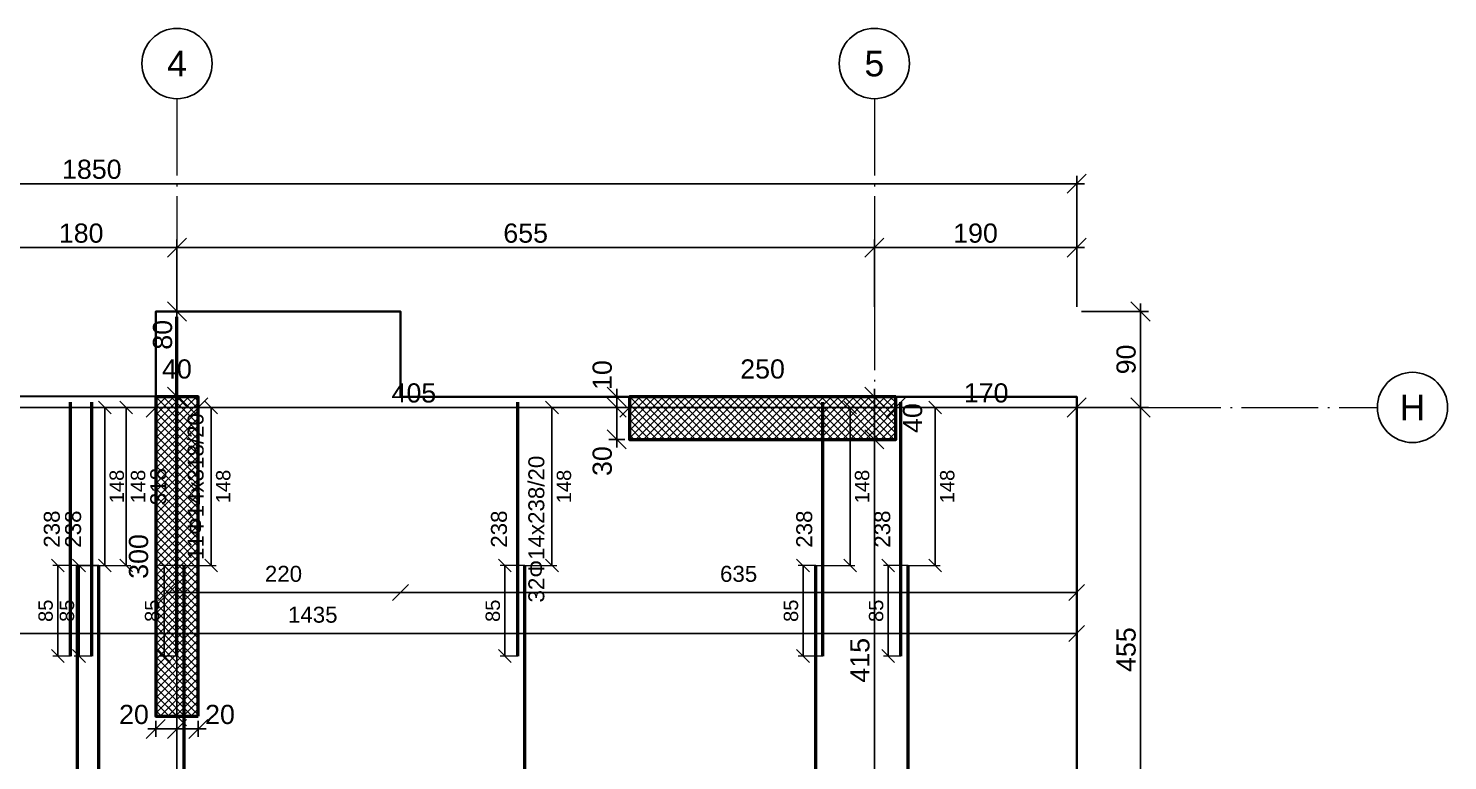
# Model space of a CAD drawing. Header units: millimetres. Extents: x -404 to 6018, y -5139 to 7890.
# Drawn here: x 4685 to 6018, y -2072 to -1384 of the extents above; entities that cross this region are included whole.
import ezdxf
from ezdxf.enums import TextEntityAlignment as Align

# ---------------------------------------------------------------- set-up
doc = ezdxf.new("R2010")
doc.units = ezdxf.units.MM
doc.linetypes.add('ZWCAD_ISO04W100', pattern=[30.5, 24, -3, 0.5, -3])
for name, color, linetype, lineweight in [('AXIS LINES', 255, 'ZWCAD_ISO04W100', 13), ('SLAB', 3, 'Continuous', 35), ('WALL', 10, 'Continuous', 53)]:
    doc.layers.add(name, color=color, linetype=linetype, lineweight=lineweight)
for name, color, linetype in [('FW_AXIS', 7, 'Continuous'), ('FW_DIM', 7, 'Continuous'), ('FW_WALL_HATCH', 8, 'Continuous'), ('REB_TOP_MESH_Y', 5, 'Continuous'), ('REB_TOP_MESH_Y_AXDIM', 5, 'Continuous'), ('REB_TOP_MESH_Y_LAP', 5, 'Continuous'), ('REB_TOP_MESH_Y_RANGE', 5, 'Continuous'), ('REB_TOP_MESH_Y_TEXT', 5, 'Continuous')]:
    doc.layers.add(name, color=color, linetype=linetype)
doc.styles.add('REBAR_TXT', font='arial.ttf')
doc.styles.get("Standard").update_dxf_attribs({"font": 'arial.ttf'})
doc.dimstyles.new('FW_DIM', dxfattribs={"dimtxt": 18, "dimasz": 9, "dimexe": 7.5, "dimexo": 4.5, "dimgap": 4.5, "dimtad": 1, "dimdec": 0, "dimtxsty": 'Standard', "dimtsz": 9, "dimcen": 2.5, "dimdle": 7.5, "dimclrd": 256, "dimclre": 256, "dimclrt": 7, "dimazin": 3, "dimtfac": 1, "dimtmove": 2, "dimatfit": 3})
doc.dimstyles.new('REBAR LAP', dxfattribs={"dimtxt": 13.5, "dimasz": 2.5, "dimexe": 4.5, "dimexo": 0, "dimgap": 4.5, "dimtad": 1, "dimdec": 0, "dimtxsty": 'Standard', "dimtsz": 6, "dimcen": 2.5, "dimclrd": 6, "dimclre": 6, "dimclrt": 7, "dimazin": 3, "dimtfac": 1, "dimtmove": 2, "dimatfit": 3, "dimlwd": 25, "dimlwe": 18})
doc.dimstyles.new('REBAR M-200', dxfattribs={"dimtxt": 15, "dimasz": 15, "dimexe": 25, "dimexo": 12.5, "dimgap": 10, "dimtad": 1, "dimdec": 0, "dimtxsty": 'Standard', "dimblk": 'NONE', "dimcen": 50, "dimse1": 1, "dimse2": 1, "dimclrd": 6, "dimclre": 6, "dimclrt": 7, "dimazin": 3, "dimtfac": 1, "dimtmove": 2, "dimatfit": 3, "dimldrblk": 'NONE', "dimlwd": 53})
doc.dimstyles.new('REBAR RANGE', dxfattribs={"dimtxt": 15, "dimasz": 2.5, "dimexe": 0, "dimexo": 0, "dimgap": 10, "dimtad": 1, "dimdec": 0, "dimtxsty": 'Standard', "dimtsz": 7.5, "dimcen": 2.5, "dimse1": 1, "dimse2": 1, "dimclrd": 6, "dimclre": 6, "dimclrt": 7, "dimazin": 3, "dimtfac": 1, "dimtmove": 2, "dimatfit": 3, "dimlwd": 25})

# ---------------------------------------------------------------- blocks, each defined once
blk = doc.blocks.new('*D1512')
at = {"color": 6, "lineweight": 53}
blk.add_line((5151.7, -2421.6), (5151.7, -1888.6), dxfattribs=at)
at = {"layer": 'Defpoints'}
for p in [(5151.7, -1888.6), (5151.7, -2421.6), (5151.7, -2421.6)]:
    blk.add_point(p, dxfattribs=at)
at = {"layer": 'REB_TOP_MESH_Y', "color": 7, "insert": (5134.2, -2155.1), "char_height": 15, "attachment_point": 5, "rotation": 90}
blk.add_mtext('533', dxfattribs=at)
blk = doc.blocks.new('_NONE')
blk = doc.blocks.new('*D1513')
at = {"color": 6, "lineweight": 53}
blk.add_line((5145, -1973.6), (5145, -1735.1), dxfattribs=at)
at = {"layer": 'Defpoints'}
for p in [(5145, -1735.1), (5145, -1973.6), (5145, -1973.6)]:
    blk.add_point(p, dxfattribs=at)
at = {"layer": 'REB_TOP_MESH_Y', "color": 7, "insert": (5127.5, -1854.4), "char_height": 15, "attachment_point": 5, "rotation": 90}
blk.add_mtext('238', dxfattribs=at)
blk = doc.blocks.new('_Oblique')
at = {"color": 0, "linetype": 'ByBlock', "lineweight": -2}
blk.add_line((-0.5, -0.5), (0.5, 0.5), dxfattribs=at)
blk = doc.blocks.new('*D1524')
at = {"color": 6, "lineweight": 18}
for p, q in [((5151.7, -1888.6), (5128.5, -1888.6)), ((5145, -1973.6), (5128.5, -1973.6))]:
    blk.add_line(p, q, dxfattribs=at)
at = {"color": 6, "lineweight": 25}
blk.add_line((5133, -1973.6), (5133, -1888.6), dxfattribs=at)
at = {"layer": 'Defpoints'}
for p in [(5151.7, -1888.6), (5133, -1973.6), (5145, -1973.6)]:
    blk.add_point(p, dxfattribs=at)
at = {"layer": 'REB_TOP_MESH_Y_LAP', "color": 6, "xscale": 12, "yscale": 12, "rotation": 90}
for p in [(5133, -1888.6), (5133, -1973.6)]:
    blk.add_blockref('_OBLIQUE', p, dxfattribs=at)
at = {"layer": 'REB_TOP_MESH_Y_LAP', "color": 7, "insert": (5121.7, -1931.1), "char_height": 13.5, "attachment_point": 5, "rotation": 90}
blk.add_mtext('85', dxfattribs=at)
blk = doc.blocks.new('*D1525')
at = {"color": 6, "lineweight": 18}
for p, q in [((5151.7, -1740.1), (5181.7, -1740.1)), ((5151.7, -1888.6), (5181.7, -1888.6))]:
    blk.add_line(p, q, dxfattribs=at)
at = {"color": 6, "lineweight": 25}
blk.add_line((5177.2, -1740.1), (5177.2, -1888.6), dxfattribs=at)
at = {"layer": 'Defpoints'}
for p in [(5151.7, -1740.1), (5177.2, -1740.1), (5151.7, -1888.6)]:
    blk.add_point(p, dxfattribs=at)
at = {"layer": 'REB_TOP_MESH_Y_AXDIM', "color": 6, "xscale": 12, "yscale": 12, "rotation": 90}
for p in [(5177.2, -1740.1), (5177.2, -1888.6)]:
    blk.add_blockref('_OBLIQUE', p, dxfattribs=at)
at = {"layer": 'REB_TOP_MESH_Y_AXDIM', "color": 7, "insert": (5188.5, -1814.4), "char_height": 13.5, "attachment_point": 5, "rotation": 90}
blk.add_mtext('148', dxfattribs=at)
blk = doc.blocks.new('*D1538')
at = {"color": 6, "lineweight": 53}
blk.add_line((4831.7, -2421.6), (4831.7, -1888.6), dxfattribs=at)
at = {"layer": 'Defpoints'}
for p in [(4831.7, -1888.6), (4831.7, -2421.6), (4831.7, -2421.6)]:
    blk.add_point(p, dxfattribs=at)
at = {"layer": 'REB_TOP_MESH_Y', "color": 7, "insert": (4814.2, -2155.1), "char_height": 15, "attachment_point": 5, "rotation": 90}
blk.add_mtext('533', dxfattribs=at)
blk = doc.blocks.new('*D1539')
at = {"color": 6, "lineweight": 53}
blk.add_line((4825, -1973.6), (4825, -1655.1), dxfattribs=at)
at = {"layer": 'Defpoints'}
for p in [(4825, -1655.1), (4825, -1973.6), (4825, -1973.6)]:
    blk.add_point(p, dxfattribs=at)
at = {"layer": 'REB_TOP_MESH_Y', "color": 7, "insert": (4807.5, -1814.4), "char_height": 15, "attachment_point": 5, "rotation": 90}
blk.add_mtext('318', dxfattribs=at)
blk = doc.blocks.new('*D1550')
at = {"color": 6, "lineweight": 18}
for p, q in [((4831.7, -1888.6), (4808.5, -1888.6)), ((4825, -1973.6), (4808.5, -1973.6))]:
    blk.add_line(p, q, dxfattribs=at)
at = {"color": 6, "lineweight": 25}
blk.add_line((4813, -1973.6), (4813, -1888.6), dxfattribs=at)
at = {"layer": 'Defpoints'}
for p in [(4831.7, -1888.6), (4813, -1973.6), (4825, -1973.6)]:
    blk.add_point(p, dxfattribs=at)
at = {"layer": 'REB_TOP_MESH_Y_LAP', "color": 6, "xscale": 12, "yscale": 12, "rotation": 90}
for p in [(4813, -1888.6), (4813, -1973.6)]:
    blk.add_blockref('_OBLIQUE', p, dxfattribs=at)
at = {"layer": 'REB_TOP_MESH_Y_LAP', "color": 7, "insert": (4801.7, -1931.1), "char_height": 13.5, "attachment_point": 5, "rotation": 90}
blk.add_mtext('85', dxfattribs=at)
blk = doc.blocks.new('*D1551')
at = {"color": 6, "lineweight": 18}
for p, q in [((4831.7, -1740.1), (4861.7, -1740.1)), ((4831.7, -1888.6), (4861.7, -1888.6))]:
    blk.add_line(p, q, dxfattribs=at)
at = {"color": 6, "lineweight": 25}
blk.add_line((4857.2, -1740.1), (4857.2, -1888.6), dxfattribs=at)
at = {"layer": 'Defpoints'}
for p in [(4831.7, -1740.1), (4857.2, -1740.1), (4831.7, -1888.6)]:
    blk.add_point(p, dxfattribs=at)
at = {"layer": 'REB_TOP_MESH_Y_AXDIM', "color": 6, "xscale": 12, "yscale": 12, "rotation": 90}
for p in [(4857.2, -1740.1), (4857.2, -1888.6)]:
    blk.add_blockref('_OBLIQUE', p, dxfattribs=at)
at = {"layer": 'REB_TOP_MESH_Y_AXDIM', "color": 7, "insert": (4868.5, -1814.4), "char_height": 13.5, "attachment_point": 5, "rotation": 90}
blk.add_mtext('148', dxfattribs=at)
blk = doc.blocks.new('*D1553')
at = {"color": 6, "lineweight": 53}
blk.add_line((5511.7, -2421.6), (5511.7, -1888.6), dxfattribs=at)
at = {"layer": 'Defpoints'}
for p in [(5511.7, -1888.6), (5511.7, -2421.6), (5511.7, -2421.6)]:
    blk.add_point(p, dxfattribs=at)
at = {"layer": 'REB_TOP_MESH_Y', "color": 7, "insert": (5494.2, -2155.1), "char_height": 15, "attachment_point": 5, "rotation": 90}
blk.add_mtext('533', dxfattribs=at)
blk = doc.blocks.new('*D1554')
at = {"color": 6, "lineweight": 53}
blk.add_line((5505, -1973.6), (5505, -1735.1), dxfattribs=at)
at = {"layer": 'Defpoints'}
for p in [(5505, -1735.1), (5505, -1973.6), (5505, -1973.6)]:
    blk.add_point(p, dxfattribs=at)
at = {"layer": 'REB_TOP_MESH_Y', "color": 7, "insert": (5487.5, -1854.4), "char_height": 15, "attachment_point": 5, "rotation": 90}
blk.add_mtext('238', dxfattribs=at)
blk = doc.blocks.new('*D1557')
at = {"color": 6, "lineweight": 18}
for p, q in [((5511.7, -1888.6), (5488.5, -1888.6)), ((5505, -1973.6), (5488.5, -1973.6))]:
    blk.add_line(p, q, dxfattribs=at)
at = {"color": 6, "lineweight": 25}
blk.add_line((5493, -1973.6), (5493, -1888.6), dxfattribs=at)
at = {"layer": 'Defpoints'}
for p in [(5511.7, -1888.6), (5493, -1973.6), (5505, -1973.6)]:
    blk.add_point(p, dxfattribs=at)
at = {"layer": 'REB_TOP_MESH_Y_LAP', "color": 6, "xscale": 12, "yscale": 12, "rotation": 90}
for p in [(5493, -1888.6), (5493, -1973.6)]:
    blk.add_blockref('_OBLIQUE', p, dxfattribs=at)
at = {"layer": 'REB_TOP_MESH_Y_LAP', "color": 7, "insert": (5481.7, -1931.1), "char_height": 13.5, "attachment_point": 5, "rotation": 90}
blk.add_mtext('85', dxfattribs=at)
blk = doc.blocks.new('*D1558')
at = {"color": 6, "lineweight": 18}
for p, q in [((5511.7, -1740.1), (5541.7, -1740.1)), ((5511.7, -1888.6), (5541.7, -1888.6))]:
    blk.add_line(p, q, dxfattribs=at)
at = {"color": 6, "lineweight": 25}
blk.add_line((5537.2, -1740.1), (5537.2, -1888.6), dxfattribs=at)
at = {"layer": 'Defpoints'}
for p in [(5511.7, -1740.1), (5537.2, -1740.1), (5511.7, -1888.6)]:
    blk.add_point(p, dxfattribs=at)
at = {"layer": 'REB_TOP_MESH_Y_AXDIM', "color": 6, "xscale": 12, "yscale": 12, "rotation": 90}
for p in [(5537.2, -1740.1), (5537.2, -1888.6)]:
    blk.add_blockref('_OBLIQUE', p, dxfattribs=at)
at = {"layer": 'REB_TOP_MESH_Y_AXDIM', "color": 7, "insert": (5548.5, -1814.4), "char_height": 13.5, "attachment_point": 5, "rotation": 90}
blk.add_mtext('148', dxfattribs=at)
blk = doc.blocks.new('*D1564')
at = {"color": 6, "lineweight": 53}
blk.add_line((4731.7, -2421.6), (4731.7, -1888.6), dxfattribs=at)
at = {"layer": 'Defpoints'}
for p in [(4731.7, -1888.6), (4731.7, -2421.6), (4731.7, -2421.6)]:
    blk.add_point(p, dxfattribs=at)
at = {"layer": 'REB_TOP_MESH_Y', "color": 7, "insert": (4714.2, -2155.1), "char_height": 15, "attachment_point": 5, "rotation": 90}
blk.add_mtext('533', dxfattribs=at)
blk = doc.blocks.new('*D1565')
at = {"color": 6, "lineweight": 53}
blk.add_line((4725, -1973.6), (4725, -1735.1), dxfattribs=at)
at = {"layer": 'Defpoints'}
for p in [(4725, -1735.1), (4725, -1973.6), (4725, -1973.6)]:
    blk.add_point(p, dxfattribs=at)
at = {"layer": 'REB_TOP_MESH_Y', "color": 7, "insert": (4707.5, -1854.4), "char_height": 15, "attachment_point": 5, "rotation": 90}
blk.add_mtext('238', dxfattribs=at)
blk = doc.blocks.new('*D1576')
at = {"color": 6, "lineweight": 18}
for p, q in [((4731.7, -1888.6), (4708.5, -1888.6)), ((4725, -1973.6), (4708.5, -1973.6))]:
    blk.add_line(p, q, dxfattribs=at)
at = {"color": 6, "lineweight": 25}
blk.add_line((4713, -1973.6), (4713, -1888.6), dxfattribs=at)
at = {"layer": 'Defpoints'}
for p in [(4731.7, -1888.6), (4713, -1973.6), (4725, -1973.6)]:
    blk.add_point(p, dxfattribs=at)
at = {"layer": 'REB_TOP_MESH_Y_LAP', "color": 6, "xscale": 12, "yscale": 12, "rotation": 90}
for p in [(4713, -1888.6), (4713, -1973.6)]:
    blk.add_blockref('_OBLIQUE', p, dxfattribs=at)
at = {"layer": 'REB_TOP_MESH_Y_LAP', "color": 7, "insert": (4701.7, -1931.1), "char_height": 13.5, "attachment_point": 5, "rotation": 90}
blk.add_mtext('85', dxfattribs=at)
blk = doc.blocks.new('*D1577')
at = {"color": 6, "lineweight": 18}
for p, q in [((4731.7, -1740.1), (4761.7, -1740.1)), ((4731.7, -1888.6), (4761.7, -1888.6))]:
    blk.add_line(p, q, dxfattribs=at)
at = {"color": 6, "lineweight": 25}
blk.add_line((4757.2, -1740.1), (4757.2, -1888.6), dxfattribs=at)
at = {"layer": 'Defpoints'}
for p in [(4731.7, -1740.1), (4757.2, -1740.1), (4731.7, -1888.6)]:
    blk.add_point(p, dxfattribs=at)
at = {"layer": 'REB_TOP_MESH_Y_AXDIM', "color": 6, "xscale": 12, "yscale": 12, "rotation": 90}
for p in [(4757.2, -1740.1), (4757.2, -1888.6)]:
    blk.add_blockref('_OBLIQUE', p, dxfattribs=at)
at = {"layer": 'REB_TOP_MESH_Y_AXDIM', "color": 7, "insert": (4768.5, -1814.4), "char_height": 13.5, "attachment_point": 5, "rotation": 90}
blk.add_mtext('148', dxfattribs=at)
blk = doc.blocks.new('*D1612')
at = {"color": 6, "lineweight": 53}
blk.add_line((4751.7, -2421.6), (4751.7, -1888.6), dxfattribs=at)
at = {"layer": 'Defpoints'}
for p in [(4751.7, -1888.6), (4751.7, -2421.6), (4751.7, -2421.6)]:
    blk.add_point(p, dxfattribs=at)
at = {"layer": 'REB_TOP_MESH_Y', "color": 7, "insert": (4734.2, -2155.1), "char_height": 15, "attachment_point": 5, "rotation": 90}
blk.add_mtext('533', dxfattribs=at)
blk = doc.blocks.new('*D1613')
at = {"color": 6, "lineweight": 53}
blk.add_line((4745, -1973.6), (4745, -1735.1), dxfattribs=at)
at = {"layer": 'Defpoints'}
for p in [(4745, -1735.1), (4745, -1973.6), (4745, -1973.6)]:
    blk.add_point(p, dxfattribs=at)
at = {"layer": 'REB_TOP_MESH_Y', "color": 7, "insert": (4727.5, -1854.4), "char_height": 15, "attachment_point": 5, "rotation": 90}
blk.add_mtext('238', dxfattribs=at)
blk = doc.blocks.new('*D1624')
at = {"color": 6, "lineweight": 18}
for p, q in [((4751.7, -1888.6), (4728.5, -1888.6)), ((4745, -1973.6), (4728.5, -1973.6))]:
    blk.add_line(p, q, dxfattribs=at)
at = {"color": 6, "lineweight": 25}
blk.add_line((4733, -1973.6), (4733, -1888.6), dxfattribs=at)
at = {"layer": 'Defpoints'}
for p in [(4751.7, -1888.6), (4733, -1973.6), (4745, -1973.6)]:
    blk.add_point(p, dxfattribs=at)
at = {"layer": 'REB_TOP_MESH_Y_LAP', "color": 6, "xscale": 12, "yscale": 12, "rotation": 90}
for p in [(4733, -1888.6), (4733, -1973.6)]:
    blk.add_blockref('_OBLIQUE', p, dxfattribs=at)
at = {"layer": 'REB_TOP_MESH_Y_LAP', "color": 7, "insert": (4721.7, -1931.1), "char_height": 13.5, "attachment_point": 5, "rotation": 90}
blk.add_mtext('85', dxfattribs=at)
blk = doc.blocks.new('*D1625')
at = {"color": 6, "lineweight": 18}
for p, q in [((4751.7, -1740.1), (4781.7, -1740.1)), ((4751.7, -1888.6), (4781.7, -1888.6))]:
    blk.add_line(p, q, dxfattribs=at)
at = {"color": 6, "lineweight": 25}
blk.add_line((4777.2, -1740.1), (4777.2, -1888.6), dxfattribs=at)
at = {"layer": 'Defpoints'}
for p in [(4751.7, -1740.1), (4777.2, -1740.1), (4751.7, -1888.6)]:
    blk.add_point(p, dxfattribs=at)
at = {"layer": 'REB_TOP_MESH_Y_AXDIM', "color": 6, "xscale": 12, "yscale": 12, "rotation": 90}
for p in [(4777.2, -1740.1), (4777.2, -1888.6)]:
    blk.add_blockref('_OBLIQUE', p, dxfattribs=at)
at = {"layer": 'REB_TOP_MESH_Y_AXDIM', "color": 7, "insert": (4788.5, -1814.4), "char_height": 13.5, "attachment_point": 5, "rotation": 90}
blk.add_mtext('148', dxfattribs=at)
blk = doc.blocks.new('*D1628')
at = {"color": 6, "lineweight": 53}
blk.add_line((5425, -2421.6), (5425, -1888.6), dxfattribs=at)
at = {"layer": 'Defpoints'}
for p in [(5425, -1888.6), (5425, -2421.6), (5425, -2421.6)]:
    blk.add_point(p, dxfattribs=at)
at = {"layer": 'REB_TOP_MESH_Y', "color": 7, "insert": (5407.5, -2155.1), "char_height": 15, "attachment_point": 5, "rotation": 90}
blk.add_mtext('533', dxfattribs=at)
blk = doc.blocks.new('*D1629')
at = {"color": 6, "lineweight": 53}
blk.add_line((5431.7, -1973.6), (5431.7, -1735.1), dxfattribs=at)
at = {"layer": 'Defpoints'}
for p in [(5431.7, -1735.1), (5431.7, -1973.6), (5431.7, -1973.6)]:
    blk.add_point(p, dxfattribs=at)
at = {"layer": 'REB_TOP_MESH_Y', "color": 7, "insert": (5414.2, -1854.4), "char_height": 15, "attachment_point": 5, "rotation": 90}
blk.add_mtext('238', dxfattribs=at)
blk = doc.blocks.new('*D1634')
at = {"color": 6, "lineweight": 18}
for p, q in [((5425, -1888.6), (5408.5, -1888.6)), ((5431.7, -1973.6), (5408.5, -1973.6))]:
    blk.add_line(p, q, dxfattribs=at)
at = {"color": 6, "lineweight": 25}
blk.add_line((5413, -1973.6), (5413, -1888.6), dxfattribs=at)
at = {"layer": 'Defpoints'}
for p in [(5425, -1888.6), (5413, -1973.6), (5431.7, -1973.6)]:
    blk.add_point(p, dxfattribs=at)
at = {"layer": 'REB_TOP_MESH_Y_LAP', "color": 6, "xscale": 12, "yscale": 12, "rotation": 90}
for p in [(5413, -1888.6), (5413, -1973.6)]:
    blk.add_blockref('_OBLIQUE', p, dxfattribs=at)
at = {"layer": 'REB_TOP_MESH_Y_LAP', "color": 7, "insert": (5401.7, -1931.1), "char_height": 13.5, "attachment_point": 5, "rotation": 90}
blk.add_mtext('85', dxfattribs=at)
blk = doc.blocks.new('*D1635')
at = {"color": 6, "lineweight": 18}
for p, q in [((5425, -1740.1), (5461.7, -1740.1)), ((5425, -1888.6), (5461.7, -1888.6))]:
    blk.add_line(p, q, dxfattribs=at)
at = {"color": 6, "lineweight": 25}
blk.add_line((5457.2, -1740.1), (5457.2, -1888.6), dxfattribs=at)
at = {"layer": 'Defpoints'}
for p in [(5425, -1740.1), (5457.2, -1740.1), (5425, -1888.6)]:
    blk.add_point(p, dxfattribs=at)
at = {"layer": 'REB_TOP_MESH_Y_AXDIM', "color": 6, "xscale": 12, "yscale": 12, "rotation": 90}
for p in [(5457.2, -1740.1), (5457.2, -1888.6)]:
    blk.add_blockref('_OBLIQUE', p, dxfattribs=at)
at = {"layer": 'REB_TOP_MESH_Y_AXDIM', "color": 7, "insert": (5468.5, -1814.4), "char_height": 13.5, "attachment_point": 5, "rotation": 90}
blk.add_mtext('148', dxfattribs=at)
blk = doc.blocks.new('*D1659')
at = {"color": 6, "lineweight": 25}
blk.add_line((4235, -1952.4), (5670, -1952.4), dxfattribs=at)
at = {"layer": 'Defpoints'}
for p in [(4235, -1952.4), (4235, -1952.4), (5670, -1952.4)]:
    blk.add_point(p, dxfattribs=at)
at = {"layer": 'REB_TOP_MESH_Y_RANGE', "color": 6, "xscale": 15, "yscale": 15}
for p in [(4235, -1952.4), (5670, -1952.4)]:
    blk.add_blockref('_OBLIQUE', p, dxfattribs=at)
at = {"layer": 'REB_TOP_MESH_Y_RANGE', "color": 7, "insert": (4952.5, -1934.9), "char_height": 15, "attachment_point": 5}
blk.add_mtext('1435', dxfattribs=at)
blk = doc.blocks.new('*D1666')
at = {"color": 6, "lineweight": 25}
blk.add_line((5035, -1914), (5670, -1914), dxfattribs=at)
at = {"layer": 'Defpoints'}
for p in [(5035, -1914), (5035, -1914), (5670, -1914)]:
    blk.add_point(p, dxfattribs=at)
at = {"layer": 'REB_TOP_MESH_Y_RANGE', "color": 6, "xscale": 15, "yscale": 15}
for p in [(5035, -1914), (5670, -1914)]:
    blk.add_blockref('_OBLIQUE', p, dxfattribs=at)
at = {"layer": 'REB_TOP_MESH_Y_RANGE', "color": 7, "insert": (5352.5, -1896.5), "char_height": 15, "attachment_point": 5}
blk.add_mtext('635', dxfattribs=at)
blk = doc.blocks.new('*D1667')
at = {"color": 6, "lineweight": 25}
blk.add_line((4235, -1952.4), (4815, -1952.4), dxfattribs=at)
at = {"layer": 'Defpoints'}
for p in [(4235, -1952.4), (4235, -1952.4), (4815, -1952.4)]:
    blk.add_point(p, dxfattribs=at)
at = {"layer": 'REB_TOP_MESH_Y_RANGE', "color": 6, "xscale": 15, "yscale": 15}
for p in [(4235, -1952.4), (4815, -1952.4)]:
    blk.add_blockref('_OBLIQUE', p, dxfattribs=at)
at = {"layer": 'REB_TOP_MESH_Y_RANGE', "color": 7, "insert": (4525, -1934.9), "char_height": 15, "attachment_point": 5}
blk.add_mtext('580', dxfattribs=at)
blk = doc.blocks.new('*D1670')
at = {"color": 6, "lineweight": 25}
blk.add_line((4815, -1914), (5035, -1914), dxfattribs=at)
at = {"layer": 'Defpoints'}
for p in [(4815, -1914), (4815, -1914), (5035, -1914)]:
    blk.add_point(p, dxfattribs=at)
at = {"layer": 'REB_TOP_MESH_Y_RANGE', "color": 6, "xscale": 15, "yscale": 15}
for p in [(4815, -1914), (5035, -1914)]:
    blk.add_blockref('_OBLIQUE', p, dxfattribs=at)
at = {"layer": 'REB_TOP_MESH_Y_RANGE', "color": 7, "insert": (4925, -1896.5), "char_height": 15, "attachment_point": 5}
blk.add_mtext('220', dxfattribs=at)
blk = doc.blocks.new('*D1718')
for p, q in [((4805, -2034.6), (4805, -2049.6)), ((4825, -2034.6), (4825, -2049.6)), ((4797.5, -2042.1), (4832.5, -2042.1))]:
    blk.add_line(p, q)
at = {"layer": 'Defpoints'}
for p in [(4805, -2030.1), (4825, -2030.1), (4805, -2042.1)]:
    blk.add_point(p, dxfattribs=at)
at = {"layer": 'FW_DIM', "xscale": 18, "yscale": 18}
for p in [(4805, -2042.1), (4825, -2042.1)]:
    blk.add_blockref('_OBLIQUE', p, dxfattribs=at)
at = {"layer": 'FW_DIM', "color": 7, "insert": (4784.6, -2028.6), "char_height": 18, "attachment_point": 5}
blk.add_mtext('20', dxfattribs=at)
blk = doc.blocks.new('*D1719')
for p, q in [((4825, -2034.6), (4825, -2049.6)), ((4845, -2034.6), (4845, -2049.6)), ((4817.5, -2042.1), (4852.5, -2042.1))]:
    blk.add_line(p, q)
at = {"layer": 'Defpoints'}
for p in [(4825, -2030.1), (4845, -2030.1), (4825, -2042.1)]:
    blk.add_point(p, dxfattribs=at)
at = {"layer": 'FW_DIM', "xscale": 18, "yscale": 18}
for p in [(4825, -2042.1), (4845, -2042.1)]:
    blk.add_blockref('_OBLIQUE', p, dxfattribs=at)
at = {"layer": 'FW_DIM', "color": 7, "insert": (4865.4, -2028.6), "char_height": 18, "attachment_point": 5}
blk.add_mtext('20', dxfattribs=at)
blk = doc.blocks.new('*D1720')
for p, q in [((5238, -1777.6), (5238, -1732.6)), ((5245.5, -1740.1), (5230.5, -1740.1)), ((5245.5, -1770.1), (5230.5, -1770.1))]:
    blk.add_line(p, q)
at = {"layer": 'Defpoints'}
for p in [(5250, -1740.1), (5238, -1770.1), (5250, -1770.1)]:
    blk.add_point(p, dxfattribs=at)
at = {"layer": 'FW_DIM', "xscale": 18, "yscale": 18, "rotation": 90}
for p in [(5238, -1740.1), (5238, -1770.1)]:
    blk.add_blockref('_OBLIQUE', p, dxfattribs=at)
at = {"layer": 'FW_DIM', "color": 7, "insert": (5224.5, -1790.5), "char_height": 18, "attachment_point": 5, "rotation": 90}
blk.add_mtext('30', dxfattribs=at)
blk = doc.blocks.new('*D1721')
for p, q in [((5245.5, -1730.1), (5230.5, -1730.1)), ((5238, -1747.6), (5238, -1722.6)), ((5245.5, -1740.1), (5230.5, -1740.1))]:
    blk.add_line(p, q)
at = {"layer": 'Defpoints'}
for p in [(5250, -1730.1), (5238, -1740.1), (5250, -1740.1)]:
    blk.add_point(p, dxfattribs=at)
at = {"layer": 'FW_DIM', "xscale": 18, "yscale": 18, "rotation": 90}
for p in [(5238, -1730.1), (5238, -1740.1)]:
    blk.add_blockref('_OBLIQUE', p, dxfattribs=at)
at = {"layer": 'FW_DIM', "color": 7, "insert": (5224.5, -1709.7), "char_height": 18, "attachment_point": 5, "rotation": 90}
blk.add_mtext('10', dxfattribs=at)

msp = doc.modelspace()

# ---------------------------------------------------------------- hatches: boundary and pattern name
at = {"layer": 'FW_WALL_HATCH'}
h = msp.add_hatch(dxfattribs=at)
h.set_pattern_fill('ANSI37', scale=1.6)
h.paths.add_polyline_path([(4845, -2030.1), (4805, -2030.1), (4805, -1730.1), (4845, -1730.1), (4845, -2030.1)])
h = msp.add_hatch(dxfattribs=at)
h.set_pattern_fill('ANSI37', scale=1.6)
h.paths.add_polyline_path([(5500, -1730.1), (5500, -1770.1), (5250, -1770.1), (5250, -1730.1), (5500, -1730.1)])

# ---------------------------------------------------------------- linework, layer by layer
at = {"layer": 'AXIS LINES', "color": 0, "ltscale": 3}
for points in [[(4825, -1450.1), (4825, -4990.2)], [(5480, -1450.1), (5480, -4990.2)], [(3537.4, -1740.1), (5952.4, -1740.1)]]:
    msp.add_lwpolyline(points, dxfattribs=at)
at = {"layer": 'FW_AXIS'}
for centre in [(4825, -1417.1), (5480, -1417.1), (5985.4, -1740.1)]:
    msp.add_circle(centre, 33, dxfattribs=at)
at = {"layer": 'SLAB', "ltscale": 0.08}
msp.add_lwpolyline([(5600, -3210.2), (5599.9, -2690.1), (5499.9, -2690.1), (5499.9, -2640.1), (5670, -2640.1), (5670, -1730.1), (5035, -1730.1), (5035, -1650), (4805, -1650), (4805.1, -1729.4), (4230, -1730.1), (4230, -1870.2), (4150, -1870.2), (4149.9, -2100.1), (4230, -2100.1), (4229.9, -2270.1), (4150, -2270.2), (4149.9, -2500.1), (4230, -2500.1), (4230, -2640.1), (4464.9, -2640.1), (4464.9, -3100.1)], dxfattribs=at)
at = {"layer": 'WALL', "ltscale": 0.08}
for points in [[(4845, -2030.1), (4845, -1730.1), (4805, -1730.1), (4805, -2030.1), (4845, -2030.1)], [(5500, -1730.1), (5250, -1730.1), (5250, -1770.1), (5500, -1770.1), (5500, -1730.1)]]:
    msp.add_lwpolyline(points, dxfattribs=at)

# ---------------------------------------------------------------- texts
at = {"layer": 'FW_AXIS', "color": 7, "style": 'REBAR_TXT'}
for s, p in [('4', (4825, -1417.1)), ('5', (5480, -1417.1)), ('H', (5985.4, -1740.1))]:
    msp.add_text(s, height=24, dxfattribs=at).set_placement(p, align=Align.MIDDLE_CENTER)
at = {"layer": 'REB_TOP_MESH_Y_TEXT', "color": 7, "style": 'REBAR_TXT'}
for s, p in [('11Φ14x318/20', (4835, -1814.4)), ('32Φ14x238/20', (5155, -1854.4))]:
    msp.add_text(s, height=15, rotation=90, dxfattribs=at).set_placement(p, align=Align.TOP_CENTER)

# ---------------------------------------------------------------- dimensions: what is measured, and where the dimension line sits
at = {"layer": 'FW_DIM'}
for base, p1, p2 in [((3820, -1530), (3820, -1650), (5670, -1650)), ((4645, -1590), (4645, -1650), (4825, -1650)), ((4825, -1590), (4825, -1650), (5480, -1650)), ((5480, -1590), (5480, -1650), (5670, -1650))]:
    msp.add_linear_dim(base=base, p1=p1, p2=p2, dimstyle='FW_DIM', dxfattribs=at).render()
for base, p1, p2, location, text in [((4825, -1730.1), (4825, -1730.1), (4825, -1650), (4811.5, -1671.9), '80'), ((4825, -2030.1), (4825, -2030.1), (4825, -1730.1), (4789, -1880.1), '300'), ((5480, -1770.1), (5480, -1770.1), (5480, -1730.1), (5516, -1750.1), '40'), ((5480, -2185.1), (5480, -2185.1), (5480, -1770.1), (5466.5, -1977.6), '415'), ((4825, -2185.1), (4825, -2185.1), (4825, -2030.1), (4811.5, -2107.6), '155')]:
    msp.add_linear_dim(base=base, p1=p1, p2=p2, angle=90, location=location, text=text, dimstyle='FW_DIM', override={"dimtmove": 2}, dxfattribs=at).render()
for base, p1, p2 in [((5730, -1740.1), (5670, -1740.1), (5670, -1650)), ((5730, -2195.1), (5670, -2195.1), (5670, -1740.1))]:
    msp.add_linear_dim(base=base, p1=p1, p2=p2, angle=90, dimstyle='FW_DIM', dxfattribs=at).render()
for base, p1, p2, location, text in [((4805, -1740.1), (4805, -1740.1), (4845, -1740.1), (4825, -1704.1), '40'), ((5250, -1740.1), (5250, -1740.1), (5500, -1740.1), (5375, -1704.1), '250'), ((4480, -1740.1), (4480, -1740.1), (4805, -1740.1), (4642.5, -1726.6), '325'), ((4845, -1740.1), (4845, -1740.1), (5250, -1740.1), (5047.5, -1726.6), '405'), ((5500, -1740.1), (5500, -1740.1), (5670, -1740.1), (5585, -1726.6), '170')]:
    msp.add_linear_dim(base=base, p1=p1, p2=p2, location=location, text=text, dimstyle='FW_DIM', override={"dimtmove": 2}, dxfattribs=at).render()
for base, p1, p2, text, picture, middle in [((5238, -1740.1), (5250, -1740.1), (5250, -1730.1), '10', '*D1721', (5224.5, -1709.7)), ((5238, -1770.1), (5250, -1770.1), (5250, -1740.1), '30', '*D1720', (5224.5, -1790.5))]:
    dim = msp.add_linear_dim(base=base, p1=p1, p2=p2, angle=90, text=text, dimstyle='FW_DIM', override={"dimtmove": 2}, dxfattribs=at)
    dim.commit()
    dim.dimension.update_dxf_attribs({"geometry": picture, "text_midpoint": middle, "dimtype": 160})
for base, p1, p2, picture, middle in [((4805, -2042.1), (4805, -2030.1), (4825, -2030.1), '*D1718', (4784.6, -2028.6)), ((4825, -2042.1), (4825, -2030.1), (4845, -2030.1), '*D1719', (4865.4, -2028.6))]:
    dim = msp.add_linear_dim(base=base, p1=p1, p2=p2, text='20', dimstyle='FW_DIM', override={"dimtmove": 2}, dxfattribs=at)
    dim.commit()
    dim.dimension.update_dxf_attribs({"geometry": picture, "text_midpoint": middle, "dimtype": 160})
at = {"layer": 'REB_TOP_MESH_Y'}
for base, p1, p2, picture, middle in [((4824.986936, -1973.6117278), (4824.986936, -1973.6117278), (4824.986936, -1655.1117278), '*D1539', (4807.486936, -1814.3617278)), ((4724.986936, -1973.6117278), (4724.986936, -1973.6117278), (4724.986936, -1735.1117278), '*D1565', (4707.486936, -1854.3617278)), ((4744.986936, -1973.6117278), (4744.986936, -1973.6117278), (4744.986936, -1735.1117278), '*D1613', (4727.486936, -1854.3617278)), ((5144.986936, -1973.6117278), (5144.986936, -1973.6117278), (5144.986936, -1735.1117278), '*D1513', (5127.486936, -1854.3617278)), ((5431.736936, -1973.6117278), (5431.736936, -1973.6117278), (5431.736936, -1735.1117278), '*D1629', (5414.236936, -1854.3617278)), ((5504.986936, -1973.6117278), (5504.986936, -1973.6117278), (5504.986936, -1735.1117278), '*D1554', (5487.486936, -1854.3617278)), ((4731.7, -2421.6), (4731.7, -2421.6), (4731.7, -1888.6), '*D1564', (4714.2, -2155.1)), ((4751.7, -2421.6), (4751.7, -2421.6), (4751.7, -1888.6), '*D1612', (4734.2, -2155.1)), ((4831.7, -2421.6), (4831.7, -2421.6), (4831.7, -1888.6), '*D1538', (4814.2, -2155.1)), ((5151.7, -2421.6), (5151.7, -2421.6), (5151.7, -1888.6), '*D1512', (5134.2, -2155.1)), ((5425, -2421.6), (5425, -2421.6), (5425, -1888.6), '*D1628', (5407.5, -2155.1)), ((5511.7, -2421.6), (5511.7, -2421.6), (5511.7, -1888.6), '*D1553', (5494.2, -2155.1))]:
    dim = msp.add_linear_dim(base=base, p1=p1, p2=p2, angle=90, dimstyle='REBAR M-200', dxfattribs=at)
    dim.commit()
    dim.dimension.update_dxf_attribs({"geometry": picture, "text_midpoint": middle})
at = {"layer": 'REB_TOP_MESH_Y_AXDIM'}
for base, p1, p2, picture, middle in [((4757.236936, -1740.1117278), (4731.736936, -1740.1117278), (4731.736936, -1888.6117278), '*D1577', (4768.486936, -1814.3617278)), ((4777.236936, -1740.1117278), (4751.736936, -1740.1117278), (4751.736936, -1888.6117278), '*D1625', (4788.486936, -1814.3617278)), ((4857.236936, -1740.1117278), (4831.736936, -1740.1117278), (4831.736936, -1888.6117278), '*D1551', (4868.486936, -1814.3617278)), ((5177.236936, -1740.1117278), (5151.736936, -1740.1117278), (5151.736936, -1888.6117278), '*D1525', (5188.486936, -1814.3617278)), ((5457.236936, -1740.1117278), (5424.986936, -1740.1117278), (5424.986936, -1888.6117278), '*D1635', (5468.486936, -1814.3617278)), ((5537.236936, -1740.1117278), (5511.736936, -1740.1117278), (5511.736936, -1888.6117278), '*D1558', (5548.486936, -1814.3617278))]:
    dim = msp.add_linear_dim(base=base, p1=p1, p2=p2, angle=90, dimstyle='REBAR LAP', dxfattribs=at)
    dim.commit()
    dim.dimension.update_dxf_attribs({"geometry": picture, "text_midpoint": middle})
at = {"layer": 'REB_TOP_MESH_Y_LAP'}
for base, p1, p2, picture, middle in [((4713, -1973.6), (4725, -1973.6), (4731.7, -1888.6), '*D1576', (4701.7, -1931.1)), ((4733, -1973.6), (4745, -1973.6), (4751.7, -1888.6), '*D1624', (4721.7, -1931.1)), ((4813, -1973.6), (4825, -1973.6), (4831.7, -1888.6), '*D1550', (4801.7, -1931.1)), ((5133, -1973.6), (5145, -1973.6), (5151.7, -1888.6), '*D1524', (5121.7, -1931.1)), ((5413, -1973.6), (5431.7, -1973.6), (5425, -1888.6), '*D1634', (5401.7, -1931.1)), ((5493, -1973.6), (5505, -1973.6), (5511.7, -1888.6), '*D1557', (5481.7, -1931.1))]:
    dim = msp.add_linear_dim(base=base, p1=p1, p2=p2, angle=90, dimstyle='REBAR LAP', dxfattribs=at)
    dim.commit()
    dim.dimension.update_dxf_attribs({"geometry": picture, "text_midpoint": middle})
at = {"layer": 'REB_TOP_MESH_Y_RANGE'}
for base, p1, p2, picture, middle in [((4815, -1914), (4815, -1914), (5035, -1914), '*D1670', (4925, -1896.5)), ((5035, -1914), (5035, -1914), (5670, -1914), '*D1666', (5352.5, -1896.5)), ((4235, -1952.4), (4235, -1952.4), (5670, -1952.4), '*D1659', (4952.5, -1934.9)), ((4235, -1952.4), (4235, -1952.4), (4815, -1952.4), '*D1667', (4525, -1934.9))]:
    dim = msp.add_linear_dim(base=base, p1=p1, p2=p2, dimstyle='REBAR RANGE', dxfattribs=at)
    dim.commit()
    dim.dimension.update_dxf_attribs({"geometry": picture, "text_midpoint": middle})

doc.saveas('drawing.dxf')
